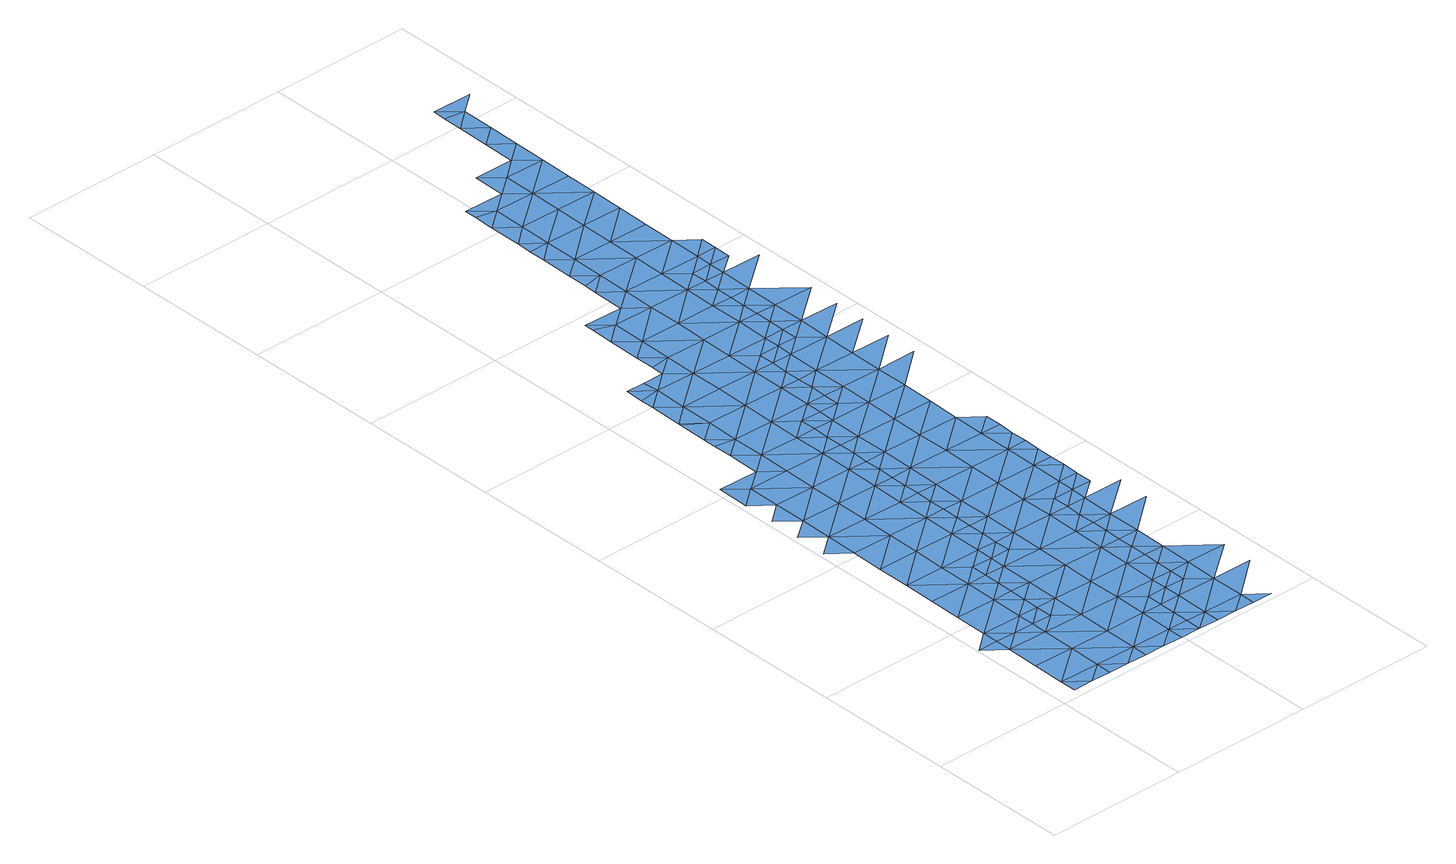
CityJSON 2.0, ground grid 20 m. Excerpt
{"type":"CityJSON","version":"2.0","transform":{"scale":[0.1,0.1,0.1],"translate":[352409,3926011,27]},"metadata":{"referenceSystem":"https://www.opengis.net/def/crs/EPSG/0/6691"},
"CityObjects":{
"waterbody1":{"type":"WaterBody","attributes":{"name":"7","class":"1140","function":"1","WaterBodyRiverFloodingRiskAttribute.description":"4","WaterBodyRiverFloodingRiskAttribute.rankOrg":"2","WaterBodyRiverFloodingRiskAttribute.adminType":"2","WaterBodyRiverFloodingRiskAttribute.scale":"L2"},"geometry":[{"type":"MultiSurface","lod":"1","boundaries":[[[0,1,2]],[[3,2,1]],[[2,4,5]],[[6,7,8]],[[3,1,9]],[[4,2,3]],[[8,5,4]],[[6,8,10]],[[9,11,3]],[[12,8,4]],[[10,8,12]],[[11,13,3]],[[3,13,4]],[[14,10,12]],[[15,12,4]],[[16,13,11]],[[13,15,4]],[[12,17,14]],[[18,17,12]],[[15,18,12]],[[16,19,13]],[[20,15,13]],[[18,21,17]],[[22,17,21]],[[23,22,21]],[[13,19,24]],[[25,23,21]],[[26,23,25]],[[19,27,24]],[[28,26,25]],[[13,24,20]],[[18,15,29]],[[30,28,25]],[[31,28,30]],[[31,32,33]],[[27,34,24]],[[15,20,29]],[[32,31,30]],[[21,18,35]],[[24,36,20]],[[37,24,34]],[[38,30,25]],[[18,29,35]],[[36,24,37]],[[25,21,38]],[[39,29,20]],[[40,32,30]],[[41,39,20]],[[38,21,35]],[[20,36,41]],[[30,42,40]],[[42,30,38]],[[43,29,39]],[[43,44,29]],[[35,29,44]],[[45,46,47]],[[45,40,46]],[[43,39,48]],[[40,42,46]],[[44,49,35]],[[49,42,38]],[[46,50,47]],[[38,35,49]],[[51,50,52]],[[51,47,50]],[[48,53,43]],[[50,54,52]],[[42,55,46]],[[56,54,57]],[[56,52,54]],[[53,58,43]],[[43,58,44]],[[48,59,53]],[[60,55,42]],[[60,42,49]],[[54,61,57]],[[62,57,61]],[[63,64,44]],[[44,64,49]],[[65,62,61]],[[44,58,63]],[[66,67,68]],[[50,46,69]],[[50,70,54]],[[68,65,66]],[[71,72,49]],[[49,72,60]],[[65,61,66]],[[69,46,55]],[[49,64,71]],[[73,74,75]],[[54,76,61]],[[73,67,66]],[[75,67,73]],[[77,78,60]],[[60,78,55]],[[70,50,69]],[[60,72,77]],[[73,79,74]],[[79,80,81]],[[78,82,55]],[[81,74,79]],[[82,83,55]],[[76,54,70]],[[66,61,76]],[[69,55,83]],[[84,73,66]],[[85,86,87]],[[85,80,79]],[[87,80,85]],[[69,88,70]],[[66,76,89]],[[90,86,85]],[[91,88,69]],[[84,66,89]],[[69,83,91]],[[70,92,76]],[[79,73,93]],[[85,94,90]],[[83,95,91]],[[93,73,84]],[[76,92,89]],[[85,79,96]],[[92,70,88]],[[95,97,91]],[[96,79,93]],[[94,85,96]],[[97,98,91]],[[95,99,97]],[[88,91,98]],[[100,93,84]],[[89,92,101]],[[102,103,104]],[[84,89,105]],[[98,106,88]],[[102,94,96]],[[104,94,102]],[[106,107,88]],[[88,107,92]],[[89,101,105]],[[108,109,110]],[[107,111,92]],[[108,103,102]],[[110,103,108]],[[111,112,92]],[[92,112,101]],[[100,84,105]],[[108,113,109]],[[96,93,114]],[[112,115,101]],[[96,116,102]],[[117,118,119]],[[119,109,113]],[[115,120,101]],[[114,93,100]],[[105,101,120]],[[102,116,108]],[[117,119,113]],[[96,114,116]],[[108,121,113]],[[113,122,117]],[[108,116,123]],[[113,121,122]],[[108,123,121]],[[114,124,116]],[[116,125,123]],[[126,127,128]],[[126,122,127]],[[122,121,127]],[[127,129,128]],[[123,130,121]],[[131,128,129]],[[132,131,129]],[[121,133,127]],[[134,135,136]],[[134,132,135]],[[132,129,135]],[[135,137,136]],[[127,138,129]],[[139,140,141]],[[141,136,137]],[[129,138,135]],[[139,141,137]],[[135,142,137]],[[139,137,143]]]}]},
"waterbody2":{"type":"WaterBody","attributes":{"name":"7","class":"1140","function":"1","WaterBodyRiverFloodingRiskAttribute.description":"4","WaterBodyRiverFloodingRiskAttribute.rankOrg":"1","WaterBodyRiverFloodingRiskAttribute.adminType":"2","WaterBodyRiverFloodingRiskAttribute.scale":"L2"},"geometry":[{"type":"MultiSurface","lod":"1","boundaries":[[[7,6,144]],[[6,10,144]],[[145,146,144]],[[147,145,144]],[[144,10,147]],[[146,148,149]],[[147,10,14]],[[145,148,146]],[[149,148,150]],[[14,22,147]],[[17,22,14]],[[151,152,150]],[[22,23,147]],[[153,154,155]],[[145,147,23]],[[156,150,148]],[[26,28,145]],[[26,145,23]],[[157,155,158]],[[148,145,28]],[[150,156,151]],[[154,159,155]],[[158,160,161]],[[154,152,159]],[[31,33,148]],[[31,148,28]],[[156,148,33]],[[152,151,159]],[[162,158,155]],[[160,163,164]],[[159,165,155]],[[166,164,163]],[[165,162,155]],[[158,167,160]],[[168,169,156]],[[156,33,168]],[[162,167,158]],[[160,167,163]],[[151,156,169]],[[151,170,159]],[[166,163,171]],[[33,32,168]],[[170,151,169]],[[165,159,170]],[[32,45,168]],[[172,162,165]],[[173,163,167]],[[171,163,173]],[[45,47,168]],[[168,47,169]],[[32,40,45]],[[174,167,162]],[[165,170,175]],[[47,51,169]],[[51,52,169]],[[169,52,170]],[[176,171,177]],[[171,173,177]],[[172,165,175]],[[172,174,162]],[[176,178,179]],[[52,56,170]],[[167,180,173]],[[179,178,181]],[[56,57,170]],[[170,57,175]],[[176,177,178]],[[180,177,173]],[[57,62,175]],[[182,183,184]],[[62,65,175]],[[182,181,183]],[[181,178,183]],[[180,167,174]],[[172,175,65]],[[185,186,184]],[[187,178,177]],[[67,174,172]],[[185,184,183]],[[68,67,172]],[[172,65,68]],[[188,189,186]],[[190,177,180]],[[191,183,178]],[[74,180,174]],[[189,188,192]],[[188,186,185]],[[75,74,174]],[[75,174,67]],[[187,177,190]],[[183,191,185]],[[74,81,180]],[[80,190,180]],[[192,188,193]],[[81,80,180]],[[191,178,187]],[[188,194,193]],[[87,86,190]],[[190,86,187]],[[87,190,80]],[[195,196,185]],[[195,185,191]],[[188,185,196]],[[188,196,194]],[[86,197,187]],[[187,198,191]],[[197,198,187]],[[90,197,86]],[[191,199,195]],[[200,201,202]],[[200,194,201]],[[194,196,201]],[[203,204,202]],[[195,199,196]],[[203,202,201]],[[90,94,197]],[[191,198,199]],[[203,205,204]],[[94,104,197]],[[103,198,197]],[[206,205,207]],[[104,103,197]],[[206,204,205]],[[201,208,203]],[[196,199,209]],[[201,196,208]],[[109,199,198]],[[110,109,198]],[[110,198,103]],[[210,207,205]],[[196,209,208]],[[109,119,199]],[[203,211,205]],[[118,209,199]],[[119,118,199]],[[203,208,212]],[[203,212,211]],[[210,205,211]],[[213,209,118]],[[213,214,209]],[[215,216,210]],[[117,213,118]],[[208,209,214]],[[215,210,211]],[[212,208,214]],[[217,218,216]],[[215,217,216]],[[219,218,217]],[[117,126,213]],[[122,126,117]],[[212,214,220]],[[219,221,222]],[[211,212,223]],[[126,128,213]],[[213,128,214]],[[219,217,221]],[[223,212,220]],[[215,211,223]],[[224,225,222]],[[223,226,215]],[[128,131,214]],[[215,227,217]],[[225,224,228]],[[131,132,214]],[[222,221,224]],[[220,214,132]],[[229,230,228]],[[217,227,221]],[[134,136,220]],[[220,136,223]],[[228,224,229]],[[220,132,134]],[[215,226,227]],[[230,231,232]],[[229,231,230]],[[136,141,223]],[[140,226,223]],[[232,231,233]],[[141,140,223]],[[234,229,224]],[[221,227,235]],[[224,221,236]],[[221,235,236]],[[237,226,140]],[[226,238,227]],[[229,239,231]],[[233,231,240]],[[234,224,236]],[[139,237,140]],[[235,227,238]],[[226,237,238]],[[229,234,239]],[[240,231,239]],[[139,241,237]],[[143,241,139]],[[235,238,242]],[[240,243,244]],[[236,235,245]],[[243,240,239]],[[241,246,237]],[[237,246,238]],[[235,242,245]],[[234,236,247]],[[247,236,245]],[[239,234,247]],[[248,244,243]],[[249,250,239]],[[250,248,243]],[[239,247,249]],[[243,239,250]],[[251,252,248]],[[250,251,248]],[[253,254,252]],[[251,253,252]],[[254,255,256]],[[253,255,254]],[[256,255,257]],[[257,255,258]]]}]},
"waterbody3":{"type":"WaterBody","attributes":{"name":"7","class":"1140","function":"1","WaterBodyRiverFloodingRiskAttribute.description":"4","WaterBodyRiverFloodingRiskAttribute.rankOrg":"3","WaterBodyRiverFloodingRiskAttribute.adminType":"2","WaterBodyRiverFloodingRiskAttribute.scale":"L2"},"geometry":[{"type":"MultiSurface","lod":"1","boundaries":[[[37,259,36]],[[37,34,259]],[[259,34,260]],[[48,39,41]],[[41,36,261]],[[36,259,261]],[[260,262,259]],[[48,41,261]],[[259,263,261]],[[261,59,48]],[[259,262,264]],[[262,265,264]],[[261,263,59]],[[259,264,263]],[[265,266,264]],[[53,267,58]],[[53,59,267]],[[59,263,267]],[[264,268,263]],[[63,269,64]],[[63,58,269]],[[58,267,269]],[[263,270,267]],[[71,271,72]],[[71,64,271]],[[64,269,271]],[[270,269,267]],[[77,272,78]],[[77,72,272]],[[72,271,272]],[[272,273,78]],[[82,78,273]],[[83,82,95]],[[95,82,273]],[[271,274,272]],[[275,273,272]],[[95,273,99]]]}]}
},
"vertices":[
[29,14,8],[57,14,8],[29,37,8],[86,36,8],[87,82,8],[30,83,8],[31,153,8],[3,153,8],[31,130,8],[85,13,8],[59,152,8],[114,13,8],[87,129,8],[143,35,8],[88,152,8],[143,81,8],[142,12,8],[116,151,8],[144,128,8],[170,12,8],[200,81,8],[145,174,8],[116,174,8],[117,197,8],[199,34,8],[146,220,8],[117,221,8],[199,11,8],[118,244,8],[201,127,8],[146,266,8],[118,267,8],[147,289,8],[118,290,8],[227,11,8],[201,173,8],[228,57,8],[228,34,8],[202,219,8],[229,103,8],[175,289,8],[228,80,8],[203,265,8],[257,126,8],[258,172,8],[175,312,8],[204,312,8],[176,335,8],[257,103,8],[259,218,8],[205,358,8],[176,358,8],[177,381,8],[286,125,8],[205,404,8],[261,311,8],[177,405,8],[177,428,8],[286,148,8],[285,102,8],[260,264,8],[206,450,8],[178,451,8],[287,172,8],[287,195,8],[178,474,8],[207,497,8],[179,520,8],[178,497,8],[261,357,8],[262,403,8],[287,218,8],[288,241,8],[208,543,8],[180,566,8],[179,543,8],[263,449,8],[288,264,8],[288,287,8],[208,589,8],[180,613,8],[180,589,8],[289,310,8],[289,333,8],[264,542,8],[209,635,8],[181,659,8],[181,636,8],[319,402,8],[264,496,8],[210,658,8],[318,356,8],[320,448,8],[265,588,8],[238,658,8],[318,333,8],[266,634,8],[346,356,8],[347,379,8],[346,332,8],[322,587,8],[320,495,8],[267,680,8],[239,704,8],[238,681,8],[321,541,8],[347,402,8],[347,425,8],[267,727,8],[239,750,8],[239,727,8],[348,448,8],[348,471,8],[268,773,8],[323,633,8],[349,494,8],[323,679,8],[269,796,8],[240,796,8],[240,773,8],[349,517,8],[325,772,8],[297,796,8],[324,726,8],[380,679,8],[381,725,8],[297,819,8],[326,818,8],[298,842,8],[326,864,8],[382,771,8],[298,865,8],[298,888,8],[382,817,8],[299,911,8],[327,911,8],[299,934,8],[328,957,8],[383,863,8],[328,980,8],[300,980,8],[300,957,8],[385,956,8],[357,979,8],
[31,176,8],[89,221,8],[32,222,8],[88,175,8],[90,267,8],[33,268,8],[34,314,8],[91,360,8],[34,361,8],[7,430,8],[35,407,8],[36,453,8],[90,314,8],[8,477,8],[37,499,8],[92,406,8],[37,546,8],[9,523,8],[93,498,8],[38,592,8],[9,569,8],[93,452,8],[10,615,8],[94,545,8],[147,313,8],[148,359,8],[149,405,8],[67,614,8],[150,497,8],[95,591,8],[151,544,8],[149,451,8],[68,661,8],[96,637,8],[96,683,8],[68,688,8],[152,590,8],[68,707,8],[69,750,8],[97,729,8],[69,753,8],[98,776,8],[70,799,8],[153,682,8],[99,822,8],[70,819,8],[152,636,8],[154,729,8],[71,845,8],[97,845,8],[127,845,8],[155,775,8],[155,821,8],[210,681,8],[211,728,8],[211,774,8],[128,863,8],[156,867,8],[128,891,8],[157,913,8],[129,937,8],[158,960,8],[130,970,8],[130,983,8],[213,866,8],[212,820,8],[186,982,8],[214,959,8],[214,912,8],[269,819,8],[270,865,8],[215,1005,8],[187,1028,8],[216,1051,8],[188,1046,8],[188,1075,8],[270,912,8],[217,1097,8],[189,1121,8],[271,958,8],[217,1144,8],[189,1144,8],[272,1004,8],[273,1050,8],[190,1167,8],[218,1190,8],[190,1213,8],[219,1236,8],[191,1242,8],[191,1260,8],[275,1189,8],[273,1096,8],[274,1143,8],[329,1003,8],[329,1049,8],[276,1235,8],[248,1259,8],[357,1003,8],[330,1095,8],[276,1281,8],[249,1305,8],[331,1142,8],[357,1026,8],[332,1188,8],[305,1304,8],[332,1234,8],[333,1280,8],[334,1327,8],[306,1350,8],[335,1373,8],[307,1396,8],[335,1419,8],[307,1423,8],[308,1443,8],[364,1442,8],
[256,33,8],[256,10,8],[257,80,8],[284,10,8],[313,79,8],[313,32,8],[312,9,8],[341,9,8],[314,125,8],[370,78,8],[315,171,8],[371,124,8],[316,217,8],[316,264,8],[317,310,8],[373,263,8],[374,309,8]
]}
